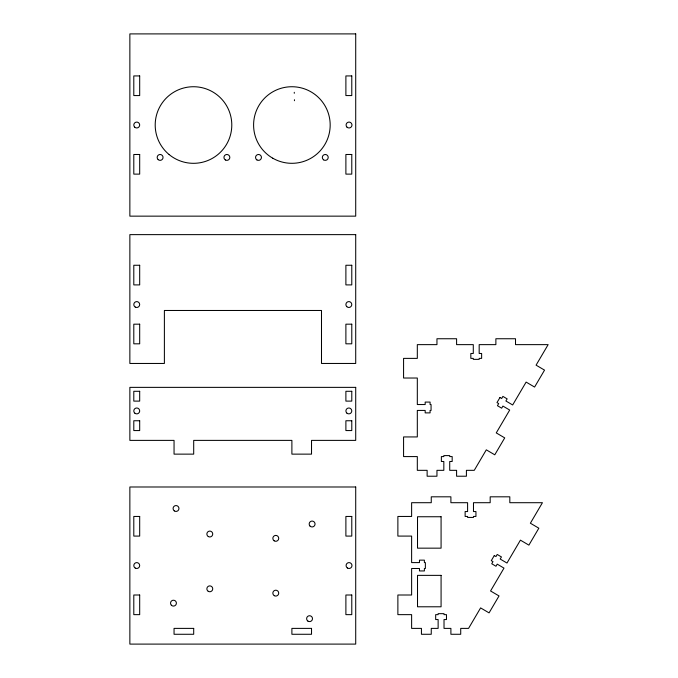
<?xml version="1.0" encoding="UTF-8"?>
<svg xmlns="http://www.w3.org/2000/svg" width="678" height="678" viewBox="0 0 678 678"><rect width="100%" height="100%" fill="white"/><g stroke="black" fill="none" stroke-linecap="round" stroke-linejoin="round"><path stroke-width="1.02" d="M294.438 99.734L294.438 100.717M294.277 92.31L294.277 93.293M499.974 397.511L496.991 402.588L498.677 403.588L497.44 405.698L501.669 408.19L502.915 406.071L509.687 410.054L496.254 432.911L504.72 437.886L494.77 454.811L486.304 449.836L474.261 470.329L466.413 470.329L466.413 476.219L456.591 476.219L456.591 470.329L449.717 470.329L449.717 461.489L452.175 461.489L452.175 456.582L449.717 456.582L449.717 455.599L443.827 455.599L443.827 456.582L441.37 456.582L441.37 461.489L443.827 461.489L443.827 470.329L436.954 470.329L436.954 476.219L427.132 476.219L427.132 470.329L417.317 470.329L417.317 456.582L403.571 456.582L403.571 436.937L417.317 436.937L417.317 410.427L425.174 410.427L425.174 412.885L430.081 412.885L430.081 410.427L431.064 410.427L431.064 404.537L430.081 404.537L430.081 402.079L425.174 402.079L425.174 404.537L417.317 404.537L417.317 378.027L403.571 378.027L403.571 358.382L417.317 358.382L417.317 344.636L436.954 344.636L436.954 338.746L456.591 338.746L456.591 344.636L473.286 344.636L473.286 353.475L470.829 353.475L470.829 358.382L473.286 358.382L473.286 359.365L479.176 359.365L479.176 358.382L481.634 358.382L481.634 353.475L479.176 353.475L479.176 344.636L495.872 344.636L495.872 338.746L515.509 338.746L515.509 344.636L548.138 344.636L536.078 365.154L544.544 370.129L534.586 387.062L526.12 382.087L512.67 404.969L505.898 400.995L507.144 398.876L502.906 396.384L501.669 398.503L499.974 397.511M494.279 555.57L491.296 560.655L492.982 561.647L491.745 563.765L495.974 566.249L497.22 564.138L503.991 568.113L490.558 590.97L499.025 595.945L489.067 612.878L480.609 607.903L468.566 628.387L460.718 628.387L460.718 634.277L450.895 634.277L450.895 628.387L444.022 628.387L444.022 619.548L446.48 619.548L446.48 614.641L444.022 614.641L444.022 613.658L438.132 613.658L438.132 614.641L435.674 614.641L435.674 619.548L438.132 619.548L438.132 628.387L431.259 628.387L431.259 634.277L421.436 634.277L421.436 628.387L411.622 628.387L411.622 614.641L397.876 614.641L397.876 595.004L411.622 595.004L411.622 568.495L419.479 568.495L419.479 570.944L424.386 570.944L424.386 568.495L425.369 568.495L425.369 562.596L424.386 562.596L424.386 560.147L419.479 560.147L419.479 562.596L411.622 562.596L411.622 536.086L397.876 536.086L397.876 516.45L411.622 516.45L411.622 502.703L431.259 502.703L431.259 496.813L450.895 496.813L450.895 502.703L467.591 502.703L467.591 511.543L465.133 511.543L465.133 516.45L467.591 516.45L467.591 517.433L473.481 517.433L473.481 516.45L475.939 516.45L475.939 511.543L473.481 511.543L473.481 502.703L490.177 502.703L490.177 496.813L509.814 496.813L509.814 502.703L542.434 502.703L530.382 523.221L538.841 528.196L528.891 545.129L520.424 540.146L506.975 563.037L500.203 559.053L501.449 556.943L497.211 554.451L495.974 556.57L494.279 555.57M355.713 33.9L129.862 33.9L129.862 216.146L355.713 216.146L355.713 33.9M139.685 75.928L133.795 75.928L133.795 95.564L139.685 95.564L139.685 75.928M351.78 75.928L345.89 75.928L345.89 95.564L351.78 95.564L351.78 75.928M139.685 154.482L133.795 154.482L133.795 174.119L139.685 174.119L139.685 154.482M351.78 154.482L345.89 154.482L345.89 174.119L351.78 174.119L351.78 154.482M355.713 234.63L129.862 234.63L129.862 363.459L164.39 363.459L164.39 310.473L321.499 310.473L321.499 363.459L355.713 363.459L355.713 234.63M139.685 265.259L133.795 265.259L133.795 284.904L139.685 284.904L139.685 265.259M351.78 265.259L345.89 265.259L345.89 284.904L351.78 284.904L351.78 265.259M139.685 324.177L133.795 324.177L133.795 343.814L139.685 343.814L139.685 324.177M351.78 324.177L345.89 324.177L345.89 343.814L351.78 343.814L351.78 324.177M355.713 387.367L129.862 387.367L129.862 440.386L174.051 440.386L174.051 454.133L193.696 454.133L193.696 440.386L291.887 440.386L291.887 454.133L311.524 454.133L311.524 440.386L355.713 440.386L355.713 387.367M139.685 391.291L133.795 391.291L133.795 401.113L139.685 401.113L139.685 391.291M351.78 391.291L345.89 391.291L345.89 401.113L351.78 401.113L351.78 391.291M139.685 420.75L133.795 420.75L133.795 430.564L139.685 430.564L139.685 420.75M351.78 420.75L345.89 420.75L345.89 430.564L351.78 430.564L351.78 420.75M355.713 486.99L129.862 486.99L129.862 644.1L355.713 644.1L355.713 486.99M139.685 516.45L133.795 516.45L133.795 536.086L139.685 536.086L139.685 516.45M351.78 516.45L345.89 516.45L345.89 536.086L351.78 536.086L351.78 516.45M441.081 516.746L417.512 516.746L417.512 548.163L441.081 548.163L441.081 516.746M441.081 575.368L417.512 575.368L417.512 606.785L441.081 606.785L441.081 575.368M139.685 595.004L133.795 595.004L133.795 614.641L139.685 614.641L139.685 595.004M351.78 595.004L345.89 595.004L345.89 614.641L351.78 614.641L351.78 595.004M193.696 628.387L174.051 628.387L174.051 634.277L193.696 634.277L193.696 628.387M311.524 628.387L291.887 628.387L291.887 634.277L311.524 634.277L311.524 628.387M158.143 159.618A2.949 2.949 0 0 0 162.991 158.033A2.949 2.949 0 0 0 159.194 154.626A2.949 2.949 0 0 0 158.143 159.618M272.734 158.186A38.299 38.299 0 0 0 330.178 125.023A38.299 38.299 0 0 0 272.734 91.861A38.299 38.299 0 0 0 272.734 158.186M169.127 154.567A38.299 38.299 0 0 0 231.266 131.354A38.299 38.299 0 0 0 180.094 89.149A38.299 38.299 0 0 0 169.127 154.567M256.903 159.906A2.949 2.949 0 0 0 261.445 157.567A2.949 2.949 0 0 0 257.148 154.804A2.949 2.949 0 0 0 256.903 159.906M225.41 159.974A2.949 2.949 0 0 0 229.825 157.423A2.949 2.949 0 0 0 225.41 154.872A2.949 2.949 0 0 0 225.41 159.974M346.755 306.626A2.949 2.949 0 0 0 351.679 305.303A2.949 2.949 0 0 0 348.077 301.693A2.949 2.949 0 0 0 346.755 306.626M274.192 540.824A2.949 2.949 0 0 0 278.726 538.485A2.949 2.949 0 0 0 274.429 535.73A2.949 2.949 0 0 0 274.192 540.824M135.269 568.096A2.949 2.949 0 0 0 139.685 565.545A2.949 2.949 0 0 0 135.269 562.994A2.949 2.949 0 0 0 135.269 568.096M347.39 567.995A2.949 2.949 0 0 0 351.975 565.74A2.949 2.949 0 0 0 347.729 562.901A2.949 2.949 0 0 0 347.39 567.995M323.559 159.822A2.949 2.949 0 0 0 328.203 157.711A2.949 2.949 0 0 0 324.05 154.745A2.949 2.949 0 0 0 323.559 159.822M346.95 127.108A2.949 2.949 0 0 0 351.882 125.786A2.949 2.949 0 0 0 348.272 122.176A2.949 2.949 0 0 0 346.95 127.108M307.863 621.073A2.949 2.949 0 0 0 312.49 618.938A2.949 2.949 0 0 0 308.329 615.988A2.949 2.949 0 0 0 307.863 621.073M134.659 127.108A2.949 2.949 0 0 0 139.583 125.786A2.949 2.949 0 0 0 135.981 122.176A2.949 2.949 0 0 0 134.659 127.108M171.381 605.234A2.949 2.949 0 0 0 176.305 603.92A2.949 2.949 0 0 0 172.704 600.31A2.949 2.949 0 0 0 171.381 605.234M135.269 307.092A2.949 2.949 0 0 0 139.685 304.541A2.949 2.949 0 0 0 135.269 301.99A2.949 2.949 0 0 0 135.269 307.092M174.314 510.898A2.949 2.949 0 0 0 178.95 508.763A2.949 2.949 0 0 0 174.788 505.822A2.949 2.949 0 0 0 174.314 510.898M274.31 595.691A2.949 2.949 0 0 0 278.726 593.14A2.949 2.949 0 0 0 274.31 590.589A2.949 2.949 0 0 0 274.31 595.691M134.93 413.258A2.949 2.949 0 0 0 139.66 411.334A2.949 2.949 0 0 0 135.625 408.198A2.949 2.949 0 0 0 134.93 413.258M346.755 413.012A2.949 2.949 0 0 0 351.679 411.69A2.949 2.949 0 0 0 348.077 408.088A2.949 2.949 0 0 0 346.755 413.012M310.032 526.094A2.949 2.949 0 0 0 314.956 524.772A2.949 2.949 0 0 0 311.346 521.162A2.949 2.949 0 0 0 310.032 526.094M208.324 536.578A2.949 2.949 0 0 0 212.739 534.027A2.949 2.949 0 0 0 208.324 531.476A2.949 2.949 0 0 0 208.324 536.578M208.205 591.292A2.949 2.949 0 0 0 212.739 588.962A2.949 2.949 0 0 0 208.451 586.199A2.949 2.949 0 0 0 208.205 591.292"/></g></svg>
